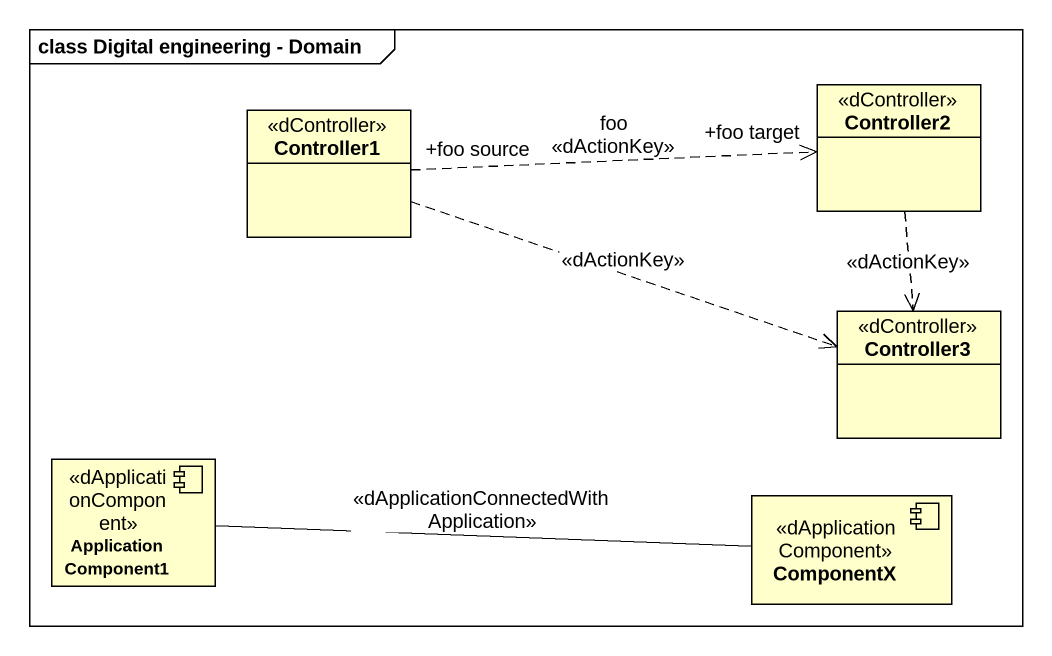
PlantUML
@startuml
mainframe class Digital engineering - Domain
allowmixing
hide circle
hide empty members
class Controller1 <<dController>>
class Controller2 <<dController>>
class Controller3 <<dController>>
component "Application Component1" as Application_Component1 <<dApplicationComponent>>
component ComponentX <<dApplicationComponent>>
Controller1 "+foo source" .right.> "+foo target" Controller2 : foo\n<<dActionKey>>
Controller1 .right.> Controller3 : <<dActionKey>>
Controller2 ..> Controller3 : <<dActionKey>>
ComponentX -left- Application_Component1 : <<dApplicationConnectedWithApplication>>
@enduml
